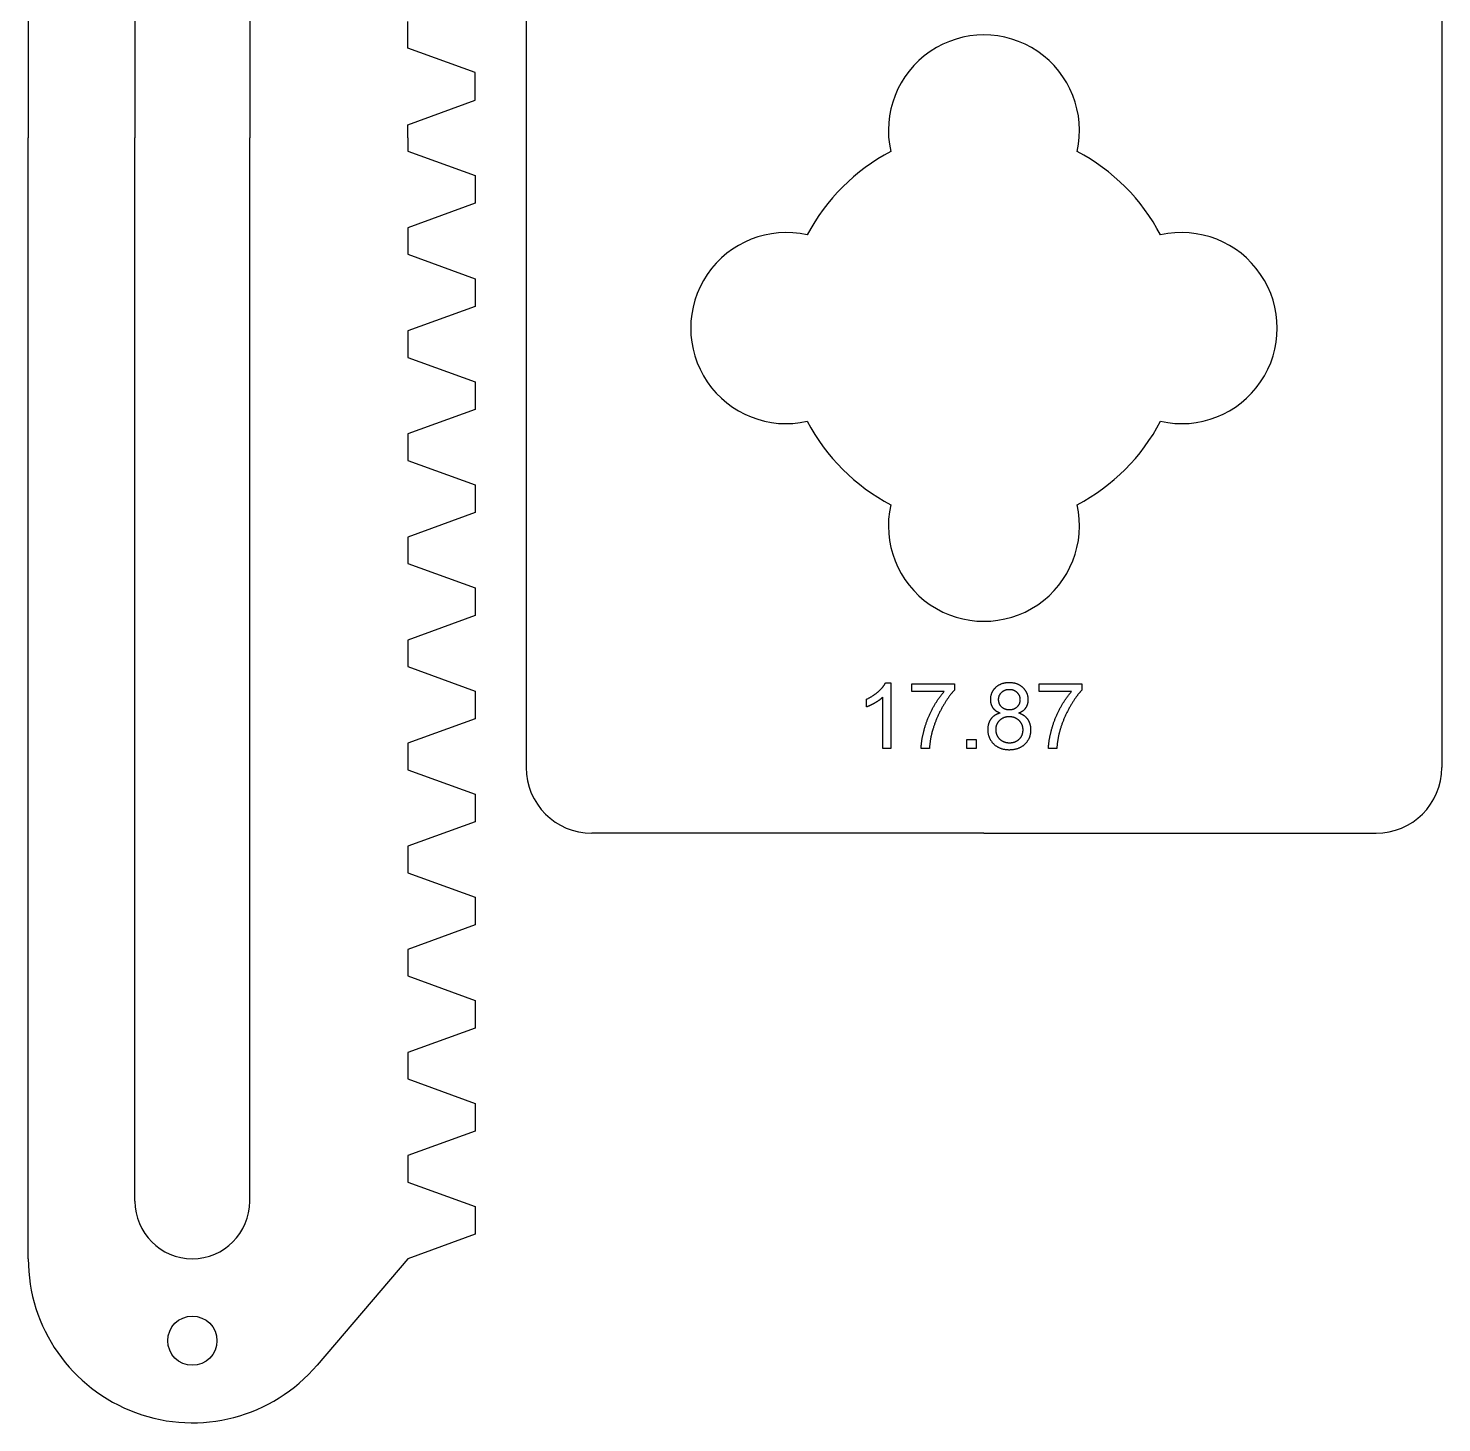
# Model space of a CAD drawing. Header units: millimetres. Extents: x 10 to 192, y -91 to 170.
# Drawn here: x 103.18 to 146.25, y 92.14 to 134.64 of the extents above; entities that cross this region are included whole.
import ezdxf

# ---------------------------------------------------------------- set-up
doc = ezdxf.new("R2010")
doc.units = ezdxf.units.MM
doc.layers.add('Sketch plane 01', color=7, linetype='Continuous')

msp = doc.modelspace()

# ---------------------------------------------------------------- linework, layer by layer
at = {"layer": 'Sketch plane 01'}
for p, q in [((103.179, 165.451), (103.179, 131.296)), ((106.429, 159.3), (106.429, 131.296)), ((109.929, 158), (109.929, 131.296)), ((118.35, 140.843), (118.35, 112.107)), ((146.25, 140.797), (146.25, 112.107)), ((114.75, 134.035), (114.75, 134.841)), ((116.8, 133.289), (114.75, 134.035)), ((116.8, 132.446), (116.8, 133.289)), ((114.75, 131.7), (116.8, 132.446)), ((114.75, 131.296), (114.75, 131.7)), ((103.179, 97.142), (103.179, 131.296)), ((106.429, 103.293), (106.429, 131.296)), ((109.929, 104.593), (109.929, 131.296)), ((114.75, 131.296), (114.75, 130.893)), ((114.75, 130.893), (116.8, 130.147)), ((116.8, 130.147), (116.8, 129.304)), ((116.8, 129.304), (114.75, 128.558)), ((114.75, 128.558), (114.75, 127.752)), ((114.75, 127.752), (116.8, 127.006)), ((116.8, 127.006), (116.8, 126.163)), ((116.8, 126.163), (114.75, 125.417)), ((114.75, 125.417), (114.75, 124.61)), ((114.75, 124.61), (116.8, 123.864)), ((116.8, 123.864), (116.8, 123.021)), ((116.8, 123.021), (114.75, 122.275)), ((114.75, 122.275), (114.75, 121.468)), ((114.75, 121.468), (116.8, 120.722)), ((116.8, 120.722), (116.8, 119.879)), ((116.8, 119.879), (114.75, 119.133)), ((114.75, 119.133), (114.75, 118.327)), ((114.75, 118.327), (116.8, 117.581)), ((116.8, 117.581), (116.8, 116.738)), ((116.8, 116.738), (114.75, 115.992)), ((114.75, 115.992), (114.75, 115.185)), ((114.75, 115.185), (116.8, 114.439)), ((129.304, 114.694), (129.462, 114.694)), ((129.462, 114.694), (129.462, 112.687)), ((130.107, 114.66), (131.4, 114.66)), ((130.107, 114.424), (130.107, 114.66)), ((131.4, 114.66), (131.4, 114.469)), ((133.988, 114.424), (133.988, 114.66)), ((133.988, 114.66), (135.282, 114.66)), ((135.282, 114.66), (135.282, 114.469)), ((116.8, 114.439), (116.8, 113.596)), ((128.725, 113.955), (128.725, 114.192)), ((129.216, 112.687), (129.216, 114.251)), ((131.085, 114.424), (130.107, 114.424)), ((134.967, 114.424), (133.988, 114.424)), ((116.8, 113.596), (114.75, 112.85)), ((114.75, 112.85), (114.75, 112.044)), ((131.781, 112.966), (132.06, 112.966)), ((131.781, 112.687), (131.781, 112.966)), ((132.06, 112.966), (132.06, 112.687)), ((129.462, 112.687), (129.216, 112.687)), ((130.638, 112.687), (130.386, 112.687)), ((132.06, 112.687), (131.781, 112.687)), ((134.52, 112.687), (134.267, 112.687)), ((114.75, 112.044), (116.8, 111.298)), ((116.8, 111.298), (116.8, 110.455)), ((116.8, 110.455), (114.75, 109.709)), ((132.3, 110.107), (120.35, 110.107)), ((132.3, 110.107), (144.25, 110.107)), ((114.75, 109.709), (114.75, 108.902)), ((114.75, 108.902), (116.8, 108.156)), ((116.8, 108.156), (116.8, 107.313)), ((116.8, 107.313), (114.75, 106.567)), ((114.75, 106.567), (114.75, 105.76)), ((114.75, 105.76), (116.8, 105.014)), ((116.8, 105.014), (116.8, 104.171)), ((109.929, 98.892), (109.929, 104.593)), ((116.8, 104.171), (114.75, 103.425)), ((114.75, 103.425), (114.75, 102.619)), ((106.429, 98.892), (106.429, 103.293)), ((114.75, 102.619), (116.8, 101.873)), ((116.8, 101.873), (116.8, 101.03)), ((116.8, 101.03), (114.75, 100.284)), ((114.75, 100.284), (114.75, 99.477)), ((114.75, 99.477), (116.8, 98.731)), ((116.8, 98.731), (116.8, 97.888)), ((116.8, 97.888), (114.75, 97.142)), ((114.75, 97.142), (111.984, 93.898))]:
    msp.add_line(p, q, dxfattribs=at)
msp.add_circle((108.179, 94.642), 0.75, dxfattribs=at)
for centre, radius, start, end in [((132.3, 131.524), 2.911, 347.2881, 192.7119), ((132.3, 125.5), 6.087, 117.8075, 152.1925), ((132.3, 125.5), 6.087, 27.8075, 62.1925), ((126.276, 125.5), 2.911, 77.2881, 282.7119), ((138.324, 125.5), 2.911, 257.2881, 102.7119), ((132.3, 125.5), 6.087, 207.8075, 242.1925), ((132.3, 125.5), 6.087, 297.8075, 332.1925), ((132.3, 119.476), 2.911, 167.2881, 12.7119), ((120.35, 112.107), 2, 180, 270), ((144.25, 112.107), 2, 270, 0), ((108.179, 98.892), 1.75, 180, 0), ((108.179, 97.142), 5, 180, 319.5474)]:
    msp.add_arc(centre, radius, start, end, dxfattribs=at)
for points, knots in [([(128.725, 114.192), (128.931, 114.289), (129.085, 114.427), (129.239, 114.564), (129.304, 114.694)], [0, 0, 0, 0.5, 0.5, 1, 1, 1]), ([(132.496, 114.178), (132.496, 114.397), (132.653, 114.545), (132.81, 114.694), (133.07, 114.694), (133.332, 114.694), (133.492, 114.542), (133.651, 114.39), (133.651, 114.172), (133.651, 114.033), (133.578, 113.93), (133.505, 113.827), (133.357, 113.771), (133.541, 113.711), (133.637, 113.577), (133.733, 113.444), (133.733, 113.258), (133.733, 113.002), (133.552, 112.827), (133.37, 112.653), (133.074, 112.653), (132.779, 112.653), (132.597, 112.828), (132.416, 113.003), (132.416, 113.265), (132.416, 113.46), (132.515, 113.592), (132.614, 113.723), (132.796, 113.771), (132.644, 113.827), (132.57, 113.93), (132.496, 114.034), (132.496, 114.178)], [0, 0, 0, 0.070573, 0.070573, 0.141147, 0.141147, 0.21209, 0.21209, 0.283033, 0.283033, 0.328259, 0.328259, 0.373485, 0.373485, 0.428627, 0.428627, 0.48377, 0.48377, 0.559996, 0.559996, 0.636221, 0.636221, 0.712447, 0.712447, 0.788673, 0.788673, 0.845446, 0.845446, 0.902218, 0.902218, 0.951109, 0.951109, 1, 1, 1]), ([(129.216, 114.251), (129.128, 114.166), (128.984, 114.082), (128.84, 113.997), (128.725, 113.955)], [0, 0, 0, 0.5, 0.5, 1, 1, 1]), ([(130.386, 112.687), (130.39, 112.923), (130.479, 113.257), (130.567, 113.591), (130.733, 113.901), (130.899, 114.211), (131.085, 114.424)], [0, 0, 0, 0.333333, 0.333333, 0.666667, 0.666667, 1, 1, 1]), ([(131.4, 114.469), (131.209, 114.266), (131.022, 113.929), (130.835, 113.592), (130.732, 113.236), (130.659, 112.986), (130.638, 112.687)], [0, 0, 0, 0.36953, 0.36953, 0.739061, 0.739061, 1, 1, 1]), ([(133.076, 113.865), (133.218, 113.865), (133.308, 113.954), (133.399, 114.044), (133.399, 114.173), (133.399, 114.308), (133.306, 114.4), (133.212, 114.492), (133.073, 114.492), (132.933, 114.492), (132.84, 114.402), (132.747, 114.312), (132.747, 114.187), (132.747, 114.045), (132.839, 113.955), (132.93, 113.865), (133.076, 113.865)], [0, 0, 0, 0.116713, 0.116713, 0.233426, 0.233426, 0.355054, 0.355054, 0.476681, 0.476681, 0.599501, 0.599501, 0.72232, 0.72232, 0.86116, 0.86116, 1, 1, 1]), ([(134.267, 112.687), (134.271, 112.923), (134.36, 113.257), (134.449, 113.591), (134.614, 113.901), (134.78, 114.211), (134.967, 114.424)], [0, 0, 0, 0.333333, 0.333333, 0.666667, 0.666667, 1, 1, 1]), ([(135.282, 114.469), (135.091, 114.266), (134.903, 113.929), (134.716, 113.592), (134.614, 113.236), (134.54, 112.986), (134.52, 112.687)], [0, 0, 0, 0.36953, 0.36953, 0.739061, 0.739061, 1, 1, 1]), ([(132.866, 112.909), (132.964, 112.855), (133.077, 112.855), (133.253, 112.855), (133.368, 112.968), (133.482, 113.081), (133.482, 113.256), (133.482, 113.433), (133.364, 113.549), (133.246, 113.665), (133.069, 113.665), (132.896, 113.665), (132.782, 113.55), (132.668, 113.435), (132.668, 113.264), (132.668, 113.159), (132.718, 113.061), (132.768, 112.962), (132.866, 112.909)], [0, 0, 0, 0.081737, 0.081737, 0.208774, 0.208774, 0.335812, 0.335812, 0.464834, 0.464834, 0.593856, 0.593856, 0.719901, 0.719901, 0.845945, 0.845945, 0.922973, 0.922973, 1, 1, 1])]:
    msp.add_open_spline(points, degree=2, knots=knots, dxfattribs=at)

doc.saveas('drawing.dxf')
